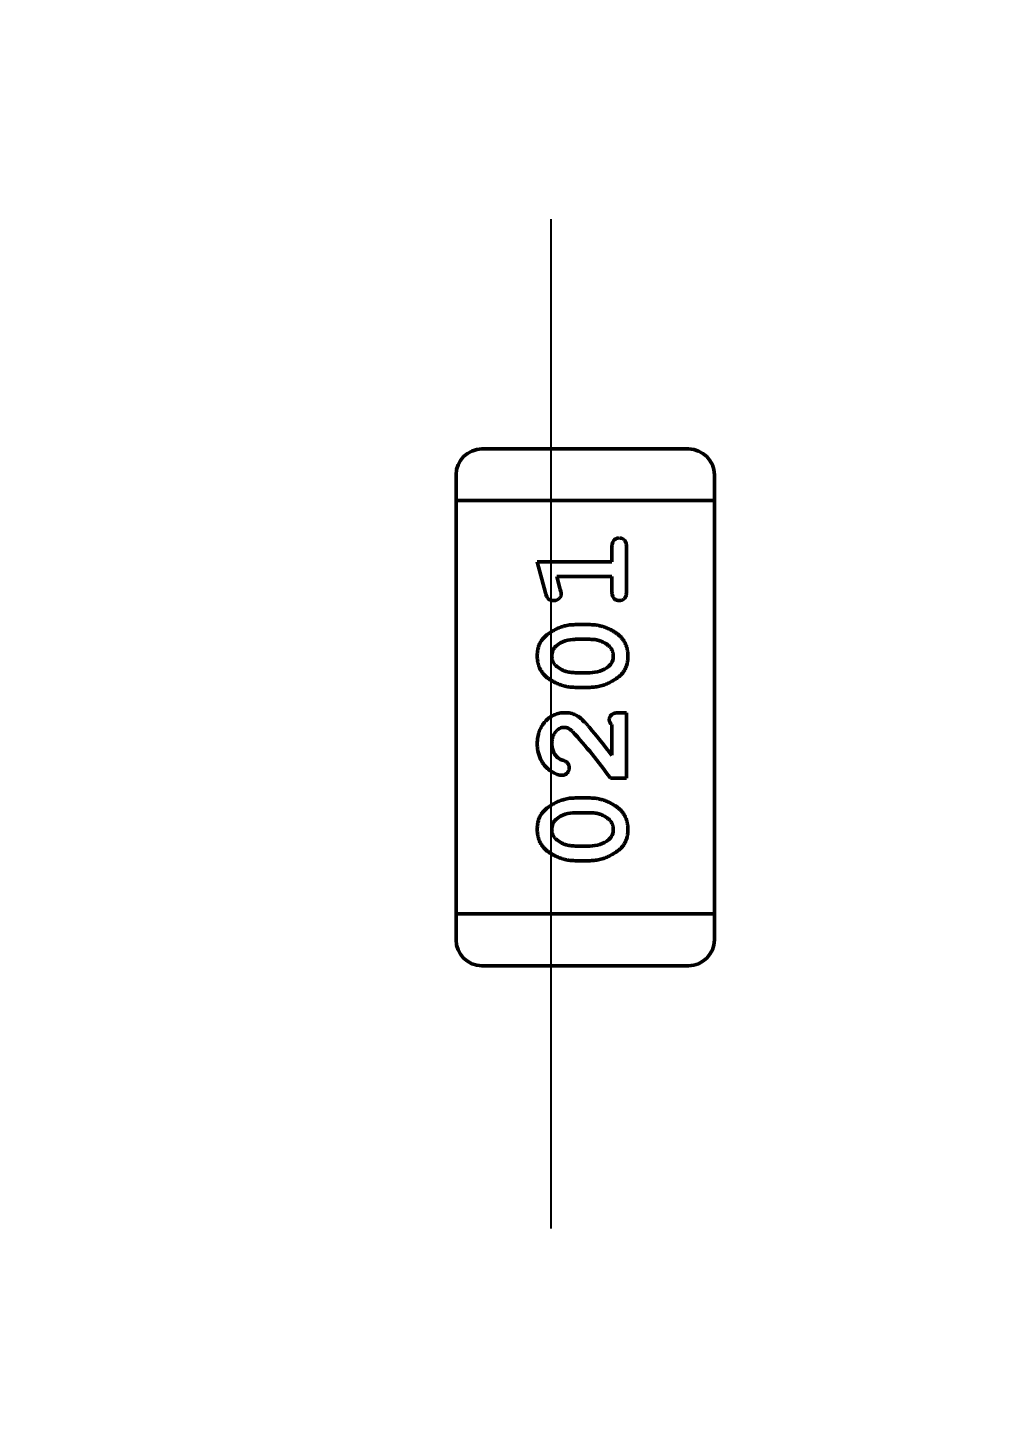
# Model space of a CAD drawing. Header units: millimetres. Extents: x 71 to 428, y 120 to 295.
# Drawn here: x 354.279 to 355.406, y 226.928 to 228.572 of the extents above; entities that cross this region are included whole.
import ezdxf

# ---------------------------------------------------------------- set-up
doc = ezdxf.new("R2010")
doc.units = ezdxf.units.MM
doc.header["$LTSCALE"] = 0.75
doc.linetypes.add('CENTER', pattern=[50.8, 31.75, -6.35, 6.35, -6.35])
doc.layers.add('Dim', color=3, linetype='Continuous', lineweight=25)
doc.layers.add('Visible', color=7, linetype='Continuous', lineweight=50)
doc.layers.add('尺寸标注', color=3, linetype='Continuous')
doc.styles.get("Standard").update_dxf_attribs({"font": 'arial.ttf'})
doc.dimstyles.new('Dim-ISO-25', dxfattribs={"dimtxt": 3.5, "dimasz": 3.5, "dimexe": 2.1, "dimexo": 2.1, "dimgap": 1.4, "dimtad": 1, "dimzin": 12, "dimdsep": 46, "dimtxsty": 'Standard', "dimcen": 0, "dimazin": 3, "dimtp": 0.1, "dimtm": 0.1, "dimtfac": 0.714286, "dimtmove": 0, "dimatfit": 3, "dimfxl": 1, "dimtzin": 12, "dimarcsym": 0})

# ---------------------------------------------------------------- blocks, each defined once
blk = doc.blocks.new('*D140')
at = {"color": 0, "linetype": 'ByBlock', "lineweight": -2}
for p, q in [((325.4004, 221.7318), (325.4004, 264.5936)), ((354.8964, 258.3129), (354.8964, 264.5936)), ((325.4004, 262.4936), (354.8964, 262.4936))]:
    blk.add_line(p, q, dxfattribs=at)
at = {"color": 0, "linetype": 'ByBlock'}
for points in [[(325.4004, 262.4936), (328.9004, 261.9102), (328.9004, 263.0769)], [(354.8964, 262.4936), (351.3964, 261.9102), (351.3964, 263.0769)]]:
    blk.add_solid(points, dxfattribs=at)
at = {"layer": 'Defpoints', "color": 0, "linetype": 'ByBlock'}
for p in [(354.8964, 256.2129), (325.4004, 219.6318)]:
    blk.add_point(p, dxfattribs=at)
at = {"color": 0, "linetype": 'ByBlock', "lineweight": -2, "insert": (340.1484, 265.6806), "char_height": 3.5, "attachment_point": 5}
blk.add_mtext('\\A0;29.5', dxfattribs=at)
blk = doc.blocks.new('*D139')
at = {"color": 0, "linetype": 'ByBlock', "lineweight": -2}
for p, q in [((354.8964, 258.3129), (354.8964, 264.5936)), ((384.4004, 221.7318), (384.4004, 264.5936)), ((384.4004, 262.4936), (354.8964, 262.4936))]:
    blk.add_line(p, q, dxfattribs=at)
at = {"color": 0, "linetype": 'ByBlock'}
for points in [[(354.8964, 262.4936), (358.3964, 263.0769), (358.3964, 261.9102)], [(384.4004, 262.4936), (380.9004, 263.0769), (380.9004, 261.9102)]]:
    blk.add_solid(points, dxfattribs=at)
at = {"layer": 'Defpoints', "color": 0, "linetype": 'ByBlock'}
for p in [(354.8964, 256.2129), (384.4004, 219.6318)]:
    blk.add_point(p, dxfattribs=at)
at = {"color": 0, "linetype": 'ByBlock', "lineweight": -2, "insert": (369.6484, 265.6806), "char_height": 3.5, "attachment_point": 5}
blk.add_mtext('\\A0;29.5', dxfattribs=at)
blk = doc.blocks.new('*D109')
at = {"color": 0, "linetype": 'ByBlock', "lineweight": -2}
for p, q in [((352.9086, 242.8617), (269.2309, 242.8617)), ((271.3309, 242.8617), (271.3309, 204.496)), ((301.8219, 204.496), (269.2309, 204.496))]:
    blk.add_line(p, q, dxfattribs=at)
at = {"color": 0, "linetype": 'ByBlock'}
for points in [[(271.3309, 242.8617), (270.7475, 239.3617), (271.9142, 239.3617)], [(271.3309, 204.496), (270.7475, 207.996), (271.9142, 207.996)]]:
    blk.add_solid(points, dxfattribs=at)
at = {"layer": 'Defpoints', "color": 0, "linetype": 'ByBlock'}
for p in [(355.0086, 242.8617), (303.9219, 204.496)]:
    blk.add_point(p, dxfattribs=at)
at = {"color": 0, "linetype": 'ByBlock', "lineweight": -2, "insert": (268.1427, 223.6788), "char_height": 3.5, "attachment_point": 5, "rotation": 90}
blk.add_mtext('\\A0;38.37', dxfattribs=at)

msp = doc.modelspace()

# ---------------------------------------------------------------- linework, layer by layer
at = {"color": 6, "linetype": 'CENTER', "ltscale": 0.25}
msp.add_line((354.8964, 143.8125), (354.8964, 257.7295), dxfattribs=at)
at = {"layer": 'Visible'}
for p, q in [((355.0587, 228.0757), (354.8149, 228.0757)), ((354.7844, 228.0452), (354.7844, 228.0148)), ((355.0892, 228.0148), (355.0892, 228.0452)), ((354.7844, 228.0148), (354.8149, 228.0148)), ((354.7844, 228.0148), (354.7844, 227.5271)), ((354.8149, 228.0148), (354.7844, 228.0148)), ((355.0587, 228.0148), (354.8149, 228.0148)), ((354.8149, 228.0148), (355.0587, 228.0148)), ((355.0587, 228.0148), (355.0892, 228.0148)), ((355.0892, 228.0148), (355.0587, 228.0148)), ((355.0892, 227.5271), (355.0892, 228.0148)), ((354.9683, 227.9424), (354.9683, 227.9597)), ((354.9856, 227.9597), (354.9856, 227.9078)), ((354.8802, 227.9424), (354.9683, 227.9424)), ((354.89, 227.9058), (354.8802, 227.9424)), ((354.9033, 227.9251), (354.9074, 227.9101)), ((354.9683, 227.9251), (354.9033, 227.9251)), ((354.9683, 227.9078), (354.9683, 227.9251)), ((354.9248, 227.8685), (354.9425, 227.8685)), ((354.925, 227.8512), (354.9423, 227.8512)), ((354.9423, 227.8118), (354.925, 227.8118)), ((354.9425, 227.7945), (354.9248, 227.7945)), ((354.9777, 227.7646), (354.9856, 227.7646)), ((354.9856, 227.7646), (354.9856, 227.6875)), ((354.9683, 227.7143), (354.9683, 227.7505)), ((354.9856, 227.6875), (354.9667, 227.6875)), ((354.9248, 227.664), (354.9425, 227.664)), ((354.925, 227.6466), (354.9423, 227.6466)), ((354.9423, 227.6073), (354.925, 227.6073)), ((354.9425, 227.59), (354.9248, 227.59)), ((354.8149, 227.5271), (354.7844, 227.5271)), ((354.8149, 227.5271), (354.7844, 227.5271)), ((354.7844, 227.5271), (354.7844, 227.4966)), ((354.8149, 227.5271), (355.0587, 227.5271)), ((354.8149, 227.5271), (355.0587, 227.5271)), ((355.0892, 227.5271), (355.0587, 227.5271)), ((355.0892, 227.5271), (355.0587, 227.5271)), ((355.0892, 227.4966), (355.0892, 227.5271)), ((354.8149, 227.4661), (355.0587, 227.4661))]:
    msp.add_line(p, q, dxfattribs=at)
at = {"layer": 'Visible', "extrusion": (0, 0, -1)}
msp.add_circle((-354.8964, 204.496), 47.93, dxfattribs=at)
at = {"layer": 'Visible'}
for centre, radius, start, end in [((354.8149, 228.0452), 0.0305, 90, 180), ((354.8849, 227.903), 0.0236, 4.1731, 17.5488), ((354.9244, 227.8163), 0.0348, 88.967, 128.4954), ((354.9429, 227.8463), 0.0345, 268.9143, 308.8744), ((354.2364, 227.1532), 0.9222, 37.4735, 40.1522), ((354.4225, 227.2909), 0.6732, 36.0869, 42.1374), ((354.9244, 227.6118), 0.0348, 88.967, 128.4954), ((354.9429, 227.6418), 0.0345, 268.9143, 308.8744), ((354.8149, 227.4966), 0.0305, 180, 270)]:
    msp.add_arc(centre, radius, start, end, dxfattribs=at)
at = {"layer": 'Visible', "extrusion": (0, 0, -1)}
for centre, start, end in [((-355.0587, 228.0452), 90, 180), ((-355.0587, 227.4966), 180, 270)]:
    msp.add_arc(centre, 0.0305, start, end, dxfattribs=at)
at = {"layer": 'Visible'}
for points, knots in [([(354.9683, 227.9597), (354.9683, 227.9606), (354.9683, 227.9623), (354.9688, 227.9646), (354.9695, 227.9666), (354.9706, 227.9681), (354.9719, 227.9693), (354.9734, 227.9701), (354.9751, 227.9706), (354.9763, 227.9707), (354.9769, 227.9707)], [0, 0, 0, 0, 0.00000266875, 0.00000501324, 0.00000704249, 0.00000886703, 0.0000105988, 0.00001225146, 0.00001396082, 0.00001577798, 0.00001577798, 0.00001577798, 0.00001577798]), ([(354.9769, 227.9707), (354.9775, 227.9707), (354.9787, 227.9706), (354.9804, 227.9701), (354.9819, 227.9693), (354.9832, 227.9681), (354.9843, 227.9666), (354.985, 227.9646), (354.9855, 227.9623), (354.9855, 227.9606), (354.9856, 227.9597)], [0, 0, 0, 0, 0.00000180137, 0.00000349589, 0.00000515538, 0.00000687211, 0.0000086808, 0.0000106835, 0.00001300762, 0.0000156532, 0.0000156532, 0.0000156532, 0.0000156532]), ([(354.8992, 227.8968), (354.8987, 227.8968), (354.8976, 227.8968), (354.8961, 227.8972), (354.8947, 227.8977), (354.8936, 227.8985), (354.8925, 227.8997), (354.8916, 227.9013), (354.8908, 227.9034), (354.8903, 227.905), (354.89, 227.9058)], [0, 0, 0, 0, 0.0000016554, 0.00000317637, 0.00000457095, 0.00000589892, 0.0000073621, 0.00000919188, 0.00001140337, 0.00001403183, 0.00001403183, 0.00001403183, 0.00001403183]), ([(354.9085, 227.9047), (354.9084, 227.9042), (354.9084, 227.9031), (354.9079, 227.9016), (354.907, 227.9003), (354.9058, 227.8991), (354.9044, 227.898), (354.9028, 227.8973), (354.9011, 227.8969), (354.8998, 227.8968), (354.8992, 227.8968)], [0, 0, 0, 0, 0.00000155142, 0.00000307615, 0.00000463796, 0.00000633435, 0.00000808701, 0.00000980672, 0.0000115757, 0.0000134416, 0.0000134416, 0.0000134416, 0.0000134416]), ([(354.9769, 227.8968), (354.9763, 227.8968), (354.9751, 227.8969), (354.9734, 227.8974), (354.972, 227.8982), (354.9706, 227.8994), (354.9695, 227.9009), (354.9688, 227.9029), (354.9683, 227.9052), (354.9683, 227.9069), (354.9683, 227.9078)], [0, 0, 0, 0, 0.00000181765, 0.00000352748, 0.00000518059, 0.00000689671, 0.00000874178, 0.00001077158, 0.00001311671, 0.00001578619, 0.00001578619, 0.00001578619, 0.00001578619]), ([(354.9856, 227.9078), (354.9855, 227.9069), (354.9855, 227.9052), (354.985, 227.9029), (354.9843, 227.9009), (354.9832, 227.8994), (354.9819, 227.8982), (354.9804, 227.8974), (354.9787, 227.8969), (354.9775, 227.8968), (354.9769, 227.8968)], [0, 0, 0, 0, 0.00000267139, 0.0000050182, 0.00000704044, 0.00000888684, 0.00001060418, 0.00001227988, 0.00001399093, 0.00001580988, 0.00001580988, 0.00001580988, 0.00001580988]), ([(354.8802, 227.8313), (354.8802, 227.833), (354.8803, 227.8361), (354.8811, 227.8407), (354.8824, 227.8448), (354.884, 227.848), (354.8856, 227.8504), (354.887, 227.8521), (354.8887, 227.8538), (354.8905, 227.8555), (354.8926, 227.8572), (354.8949, 227.8589), (354.8975, 227.8605), (354.9002, 227.8621), (354.9031, 227.8636), (354.9061, 227.8649), (354.9091, 227.866), (354.9121, 227.8669), (354.9152, 227.8676), (354.9184, 227.8681), (354.9216, 227.8684), (354.9237, 227.8684), (354.9248, 227.8685)], [0, 0, 0, 0, 0.0000049509, 0.00000956577, 0.00001394934, 0.00001814864, 0.00002029821, 0.00002254065, 0.00002494766, 0.00002747925, 0.00003018326, 0.00003308541, 0.00003612424, 0.00003937499, 0.00004267473, 0.00004595618, 0.00004918637, 0.00005240085, 0.00005560716, 0.00005880481, 0.00006204786, 0.00006530354, 0.00006530354, 0.00006530354, 0.00006530354]), ([(354.9425, 227.8685), (354.9438, 227.8684), (354.9464, 227.8684), (354.9503, 227.8679), (354.9542, 227.8671), (354.958, 227.8661), (354.9617, 227.8648), (354.9655, 227.8631), (354.9691, 227.8612), (354.9727, 227.859), (354.9761, 227.8565), (354.9791, 227.8537), (354.9816, 227.8507), (354.9836, 227.8473), (354.9852, 227.8438), (354.9863, 227.8399), (354.987, 227.8358), (354.9871, 227.833), (354.9871, 227.8316)], [0, 0, 0, 0, 0.00000392684, 0.00000785143, 0.00001177672, 0.00001571618, 0.00001972871, 0.00002380569, 0.00002796783, 0.00003225561, 0.00003649073, 0.00004054073, 0.00004446857, 0.0000483457, 0.00005223474, 0.00005622497, 0.00006035531, 0.00006470459, 0.00006470459, 0.00006470459, 0.00006470459]), ([(354.9423, 227.8512), (354.9433, 227.8511), (354.9454, 227.8511), (354.9485, 227.8508), (354.9514, 227.8502), (354.9542, 227.8494), (354.9569, 227.8484), (354.9594, 227.8471), (354.9618, 227.8457), (354.9633, 227.8445), (354.964, 227.8439)], [0, 0, 0, 0, 0.00000318535, 0.00000626171, 0.00000925226, 0.0000121569, 0.00001503035, 0.00001784417, 0.00002067944, 0.00002351696, 0.00002351696, 0.00002351696, 0.00002351696]), ([(354.9248, 227.7945), (354.9235, 227.7946), (354.9209, 227.7946), (354.917, 227.7951), (354.9132, 227.7958), (354.9094, 227.7969), (354.9056, 227.7982), (354.9019, 227.7999), (354.8982, 227.8018), (354.8946, 227.804), (354.8912, 227.8064), (354.8883, 227.8092), (354.8858, 227.8123), (354.8837, 227.8156), (354.8821, 227.8192), (354.881, 227.823), (354.8803, 227.8271), (354.8802, 227.8299), (354.8802, 227.8313)], [0, 0, 0, 0, 0.00000392332, 0.00000781989, 0.00001171272, 0.00001567896, 0.00001965637, 0.0000237297, 0.00002787662, 0.00003216055, 0.00003639187, 0.00004045616, 0.00004438048, 0.00004824611, 0.00005213167, 0.00005611832, 0.00006024496, 0.00006456571, 0.00006456571, 0.00006456571, 0.00006456571]), ([(354.8975, 227.8314), (354.8975, 227.8332), (354.8975, 227.8355), (354.8992, 227.8394), (354.8998, 227.8403), (354.9013, 227.8423), (354.902, 227.8429), (354.9028, 227.8436)], [-0.001290056, -0.001290056, -0.001290056, -0.001290056, -0.000574455, -0.000574455, -0.000312129, -0.000312129, 0, 0, 0, 0]), ([(354.9033, 227.8191), (354.9028, 227.8195), (354.9019, 227.8203), (354.9007, 227.8216), (354.8997, 227.823), (354.8989, 227.8246), (354.8982, 227.8262), (354.8978, 227.8278), (354.8975, 227.8296), (354.8975, 227.8308), (354.8975, 227.8314)], [0, 0, 0, 0, 0.00000183944, 0.00000361127, 0.00000533318, 0.000007034, 0.00000875084, 0.00001047589, 0.00001226209, 0.00001410398, 0.00001410398, 0.00001410398, 0.00001410398]), ([(354.9871, 227.8316), (354.9871, 227.8299), (354.987, 227.8267), (354.9862, 227.8222), (354.9849, 227.818), (354.9833, 227.8148), (354.9817, 227.8124), (354.9802, 227.8107), (354.9786, 227.809), (354.9767, 227.8073), (354.9746, 227.8057), (354.9723, 227.804), (354.9697, 227.8024), (354.967, 227.8008), (354.9641, 227.7993), (354.9612, 227.7981), (354.9582, 227.7969), (354.9551, 227.7961), (354.952, 227.7954), (354.9489, 227.7949), (354.9457, 227.7946), (354.9436, 227.7945), (354.9425, 227.7945)], [0, 0, 0, 0, 0.00000497342, 0.0000096394, 0.00001402095, 0.00001825168, 0.00002037965, 0.00002265599, 0.00002504403, 0.00002759278, 0.00003028011, 0.00003314629, 0.00003618373, 0.00003942054, 0.00004270743, 0.0000459775, 0.00004918291, 0.00005238891, 0.00005556952, 0.00005878627, 0.00006197839, 0.00006523258, 0.00006523258, 0.00006523258, 0.00006523258]), ([(354.964, 227.8439), (354.9645, 227.8435), (354.9654, 227.8427), (354.9666, 227.8414), (354.9676, 227.84), (354.9684, 227.8385), (354.9691, 227.8369), (354.9695, 227.8352), (354.9698, 227.8334), (354.9698, 227.8322), (354.9698, 227.8316)], [0, 0, 0, 0, 0.0000018202, 0.00000358945, 0.00000532878, 0.00000700563, 0.00000871996, 0.00001041883, 0.00001217822, 0.00001401743, 0.00001401743, 0.00001401743, 0.00001401743]), ([(354.9698, 227.8316), (354.9698, 227.8297), (354.9698, 227.8275), (354.9681, 227.8237), (354.9675, 227.8227), (354.9661, 227.8208), (354.9653, 227.8201), (354.9645, 227.8195)], [-0.001302871, -0.001302871, -0.001302871, -0.001302871, -0.000568367, -0.000568367, -0.000303346, -0.000303346, 0, 0, 0, 0]), ([(354.925, 227.8118), (354.924, 227.8119), (354.9219, 227.8119), (354.9189, 227.8122), (354.9159, 227.8128), (354.9131, 227.8136), (354.9104, 227.8146), (354.9079, 227.8159), (354.9055, 227.8173), (354.904, 227.8185), (354.9033, 227.8191)], [0, 0, 0, 0, 0.00000318492, 0.00000626087, 0.00000925103, 0.00001217896, 0.00001502895, 0.00001784239, 0.00002067728, 0.00002351442, 0.00002351442, 0.00002351442, 0.00002351442]), ([(354.8802, 227.728), (354.8802, 227.7293), (354.8802, 227.7318), (354.8807, 227.7356), (354.8815, 227.7392), (354.8825, 227.7426), (354.8838, 227.7458), (354.8855, 227.7489), (354.8875, 227.7517), (354.8897, 227.7544), (354.8921, 227.7568), (354.8947, 227.7589), (354.8974, 227.7606), (354.9003, 227.7621), (354.9033, 227.7632), (354.9064, 227.7641), (354.9096, 227.7645), (354.9118, 227.7646), (354.9129, 227.7646)], [0, 0, 0, 0, 0.00000396152, 0.00000777318, 0.00001144186, 0.00001501091, 0.00001850341, 0.0000219689, 0.00002545535, 0.0000289496, 0.00003241385, 0.00003575633, 0.00003900914, 0.00004220711, 0.00004540995, 0.00004860867, 0.00005188381, 0.00005525319, 0.00005525319, 0.00005525319, 0.00005525319]), ([(354.9129, 227.7646), (354.9141, 227.7646), (354.9163, 227.7645), (354.9196, 227.764), (354.9228, 227.7631), (354.9253, 227.762), (354.9274, 227.7609), (354.929, 227.7598), (354.9308, 227.7584), (354.9327, 227.7568), (354.9346, 227.7549), (354.9367, 227.7528), (354.939, 227.7504), (354.9404, 227.7488), (354.9412, 227.7479)], [0, 0, 0, 0, 0.00000342014, 0.00000675686, 0.0000100548, 0.00001336016, 0.00001511038, 0.00001710808, 0.00001935068, 0.00002182599, 0.00002457522, 0.00002758559, 0.00003084269, 0.00003438436, 0.00003438436, 0.00003438436, 0.00003438436]), ([(354.9651, 227.756), (354.9651, 227.7566), (354.9652, 227.7578), (354.9658, 227.7596), (354.9667, 227.7611), (354.968, 227.7624), (354.9697, 227.7635), (354.972, 227.7641), (354.9747, 227.7646), (354.9766, 227.7646), (354.9777, 227.7646)], [0, 0, 0, 0, 0.00000187764, 0.00000361327, 0.00000531251, 0.0000070813, 0.00000902226, 0.00001129545, 0.00001397833, 0.00001713871, 0.00001713871, 0.00001713871, 0.00001713871]), ([(354.912, 227.7473), (354.9111, 227.7473), (354.9092, 227.7471), (354.9065, 227.7461), (354.904, 227.7443), (354.9017, 227.742), (354.8998, 227.7391), (354.8985, 227.7357), (354.8976, 227.7319), (354.8975, 227.7292), (354.8975, 227.7278)], [0, 0, 0, 0, 0.00000276995, 0.00000554886, 0.00000847062, 0.00001170472, 0.00001512547, 0.00001868094, 0.00002249375, 0.00002666224, 0.00002666224, 0.00002666224, 0.00002666224]), ([(354.9217, 227.7426), (354.9209, 227.7433), (354.9193, 227.7446), (354.9169, 227.7462), (354.9144, 227.7471), (354.9128, 227.7473), (354.912, 227.7473)], [0, 0, 0, 0, 0.00000327363, 0.00000614506, 0.00000868134, 0.00001102863, 0.00001102863, 0.00001102863, 0.00001102863]), ([(354.9683, 227.7505), (354.9678, 227.7509), (354.9669, 227.7518), (354.9659, 227.7532), (354.9652, 227.7546), (354.9652, 227.7555), (354.9651, 227.756)], [0, 0, 0, 0, 0.000001979447, 0.000003689122, 0.000005162448, 0.000006502727, 0.000006502727, 0.000006502727, 0.000006502727]), ([(354.9095, 227.6907), (354.9086, 227.6908), (354.9066, 227.6909), (354.9036, 227.6918), (354.9003, 227.6933), (354.8967, 227.6953), (354.8932, 227.6978), (354.8899, 227.7009), (354.887, 227.7046), (354.8846, 227.7087), (354.8826, 227.7132), (354.8812, 227.718), (354.8803, 227.7229), (354.8802, 227.7263), (354.8802, 227.728)], [0, 0, 0, 0, 0.00000270097, 0.00000585083, 0.00000944726, 0.00001361474, 0.00001806426, 0.00002254117, 0.00002715344, 0.00003199017, 0.00003694194, 0.00004188211, 0.00004685466, 0.00005196179, 0.00005196179, 0.00005196179, 0.00005196179]), ([(354.8975, 227.7278), (354.8975, 227.7256), (354.8976, 227.7231), (354.9001, 227.7162), (354.9019, 227.7141), (354.9029, 227.713)], [0, 0, 0, 0, 0.000683895, 0.000683895, 0.001354625, 0.001354625, 0.001354625, 0.001354625]), ([(354.9029, 227.713), (354.9034, 227.7125), (354.9044, 227.7114), (354.9065, 227.7101), (354.9088, 227.7089), (354.9105, 227.7083), (354.9114, 227.708)], [0, 0, 0, 0, 0.000002175077, 0.000004534679, 0.00000710803, 0.00000994851, 0.00000994851, 0.00000994851, 0.00000994851]), ([(354.9179, 227.6995), (354.9179, 227.6989), (354.9179, 227.6978), (354.9173, 227.6962), (354.9165, 227.6946), (354.9154, 227.6933), (354.9141, 227.6921), (354.9127, 227.6913), (354.9111, 227.6908), (354.91, 227.6907), (354.9095, 227.6907)], [0, 0, 0, 0, 0.00000173224, 0.00000338557, 0.00000506021, 0.00000680672, 0.00000853127, 0.00001015356, 0.00001173733, 0.00001335086, 0.00001335086, 0.00001335086, 0.00001335086]), ([(354.9114, 227.708), (354.9119, 227.7078), (354.913, 227.7074), (354.9144, 227.7066), (354.9155, 227.7058), (354.9164, 227.7047), (354.9171, 227.7036), (354.9176, 227.7023), (354.9179, 227.701), (354.9179, 227.7), (354.9179, 227.6995)], [0, 0, 0, 0, 0.00000176971, 0.00000333785, 0.00000478827, 0.00000612499, 0.00000741067, 0.00000872109, 0.00001009523, 0.00001156844, 0.00001156844, 0.00001156844, 0.00001156844]), ([(354.8802, 227.6268), (354.8802, 227.6284), (354.8803, 227.6316), (354.8811, 227.6361), (354.8824, 227.6403), (354.884, 227.6435), (354.8856, 227.6459), (354.887, 227.6476), (354.8887, 227.6493), (354.8905, 227.651), (354.8926, 227.6527), (354.8949, 227.6543), (354.8975, 227.656), (354.9002, 227.6576), (354.9031, 227.6591), (354.9061, 227.6604), (354.9091, 227.6615), (354.9121, 227.6624), (354.9152, 227.6631), (354.9184, 227.6636), (354.9216, 227.6639), (354.9237, 227.6639), (354.9248, 227.664)], [0, 0, 0, 0, 0.0000049509, 0.00000956577, 0.00001394934, 0.00001814864, 0.00002029821, 0.00002254065, 0.00002494766, 0.00002747925, 0.00003018326, 0.00003308541, 0.00003612424, 0.00003937499, 0.00004267473, 0.00004595618, 0.00004918637, 0.00005240085, 0.00005560716, 0.00005880481, 0.00006204786, 0.00006530354, 0.00006530354, 0.00006530354, 0.00006530354]), ([(354.9425, 227.664), (354.9438, 227.6639), (354.9464, 227.6639), (354.9503, 227.6634), (354.9542, 227.6626), (354.958, 227.6616), (354.9617, 227.6603), (354.9655, 227.6586), (354.9691, 227.6566), (354.9727, 227.6544), (354.9761, 227.652), (354.9791, 227.6492), (354.9816, 227.6462), (354.9836, 227.6428), (354.9852, 227.6392), (354.9863, 227.6354), (354.987, 227.6313), (354.9871, 227.6285), (354.9871, 227.6271)], [0, 0, 0, 0, 0.00000392684, 0.00000785143, 0.00001177672, 0.00001571618, 0.00001972871, 0.00002380569, 0.00002796783, 0.00003225561, 0.00003649073, 0.00004054073, 0.00004446857, 0.0000483457, 0.00005223474, 0.00005622497, 0.00006035531, 0.00006470459, 0.00006470459, 0.00006470459, 0.00006470459]), ([(354.8975, 227.6269), (354.8975, 227.6287), (354.8975, 227.631), (354.8992, 227.6349), (354.8998, 227.6358), (354.9013, 227.6378), (354.902, 227.6384), (354.9028, 227.6391)], [-0.001290056, -0.001290056, -0.001290056, -0.001290056, -0.000574455, -0.000574455, -0.000312129, -0.000312129, 0, 0, 0, 0]), ([(354.9423, 227.6466), (354.9433, 227.6466), (354.9454, 227.6466), (354.9485, 227.6463), (354.9514, 227.6457), (354.9542, 227.6449), (354.9569, 227.6439), (354.9594, 227.6426), (354.9618, 227.6411), (354.9633, 227.64), (354.964, 227.6394)], [0, 0, 0, 0, 0.00000318535, 0.00000626171, 0.00000925226, 0.0000121569, 0.00001503035, 0.00001784417, 0.00002067944, 0.00002351696, 0.00002351696, 0.00002351696, 0.00002351696]), ([(354.964, 227.6394), (354.9645, 227.639), (354.9654, 227.6382), (354.9666, 227.6369), (354.9676, 227.6354), (354.9684, 227.6339), (354.9691, 227.6324), (354.9695, 227.6307), (354.9698, 227.6289), (354.9698, 227.6277), (354.9698, 227.6271)], [0, 0, 0, 0, 0.0000018202, 0.00000358945, 0.00000532878, 0.00000700563, 0.00000871996, 0.00001041883, 0.00001217822, 0.00001401743, 0.00001401743, 0.00001401743, 0.00001401743]), ([(354.9248, 227.59), (354.9235, 227.59), (354.9209, 227.5901), (354.917, 227.5906), (354.9132, 227.5913), (354.9094, 227.5924), (354.9056, 227.5937), (354.9019, 227.5953), (354.8982, 227.5973), (354.8946, 227.5995), (354.8912, 227.6019), (354.8883, 227.6047), (354.8858, 227.6078), (354.8837, 227.6111), (354.8821, 227.6146), (354.881, 227.6185), (354.8803, 227.6226), (354.8802, 227.6254), (354.8802, 227.6268)], [0, 0, 0, 0, 0.00000392332, 0.00000781989, 0.00001171272, 0.00001567896, 0.00001965637, 0.0000237297, 0.00002787662, 0.00003216055, 0.00003639187, 0.00004045616, 0.00004438048, 0.00004824611, 0.00005213167, 0.00005611832, 0.00006024496, 0.00006456571, 0.00006456571, 0.00006456571, 0.00006456571]), ([(354.9033, 227.6146), (354.9028, 227.615), (354.9019, 227.6158), (354.9007, 227.6171), (354.8997, 227.6185), (354.8989, 227.62), (354.8982, 227.6216), (354.8978, 227.6233), (354.8975, 227.6251), (354.8975, 227.6263), (354.8975, 227.6269)], [0, 0, 0, 0, 0.00000183944, 0.00000361127, 0.00000533318, 0.000007034, 0.00000875084, 0.00001047589, 0.00001226209, 0.00001410398, 0.00001410398, 0.00001410398, 0.00001410398]), ([(354.925, 227.6073), (354.924, 227.6073), (354.9219, 227.6074), (354.9189, 227.6077), (354.9159, 227.6083), (354.9131, 227.6091), (354.9104, 227.6101), (354.9079, 227.6114), (354.9055, 227.6128), (354.904, 227.614), (354.9033, 227.6146)], [0, 0, 0, 0, 0.00000318492, 0.00000626087, 0.00000925103, 0.00001217896, 0.00001502895, 0.00001784239, 0.00002067728, 0.00002351442, 0.00002351442, 0.00002351442, 0.00002351442]), ([(354.9871, 227.6271), (354.9871, 227.6254), (354.987, 227.6222), (354.9862, 227.6177), (354.9849, 227.6135), (354.9833, 227.6103), (354.9817, 227.6079), (354.9802, 227.6062), (354.9786, 227.6045), (354.9767, 227.6028), (354.9746, 227.6011), (354.9723, 227.5995), (354.9697, 227.5979), (354.967, 227.5963), (354.9641, 227.5948), (354.9612, 227.5936), (354.9582, 227.5924), (354.9551, 227.5916), (354.952, 227.5909), (354.9489, 227.5904), (354.9457, 227.5901), (354.9436, 227.59), (354.9425, 227.59)], [0, 0, 0, 0, 0.00000497342, 0.0000096394, 0.00001402095, 0.00001825168, 0.00002037965, 0.00002265599, 0.00002504403, 0.00002759278, 0.00003028011, 0.00003314629, 0.00003618373, 0.00003942054, 0.00004270743, 0.0000459775, 0.00004918291, 0.00005238891, 0.00005556952, 0.00005878627, 0.00006197839, 0.00006523258, 0.00006523258, 0.00006523258, 0.00006523258]), ([(354.9698, 227.6271), (354.9698, 227.6254), (354.9698, 227.623), (354.9681, 227.6192), (354.9675, 227.6182), (354.9661, 227.6163), (354.9653, 227.6156), (354.9645, 227.615)], [-0.00130772, -0.00130772, -0.00130772, -0.00130772, -0.000568367, -0.000568367, -0.000303346, -0.000303346, 0, 0, 0, 0])]:
    msp.add_open_spline(points, degree=3, knots=knots, dxfattribs=at)

# ---------------------------------------------------------------- dimensions: what is measured, and where the dimension line sits
at = {"layer": 'Dim'}
dim = msp.add_linear_dim(base=(271.3309, 204.496), p1=(355.0086, 242.8617), p2=(303.9219, 204.496), angle=90, dimstyle='Dim-ISO-25', dxfattribs=at)
dim.commit()
dim.dimension.update_dxf_attribs({"geometry": '*D109', "text_midpoint": (268.1427, 223.6788)})
at = {"layer": '尺寸标注'}
for p1, picture, middle in [((325.4004, 219.6318), '*D140', (340.1484, 265.6806)), ((384.4004, 219.6318), '*D139', (369.6484, 265.6806))]:
    dim = msp.add_linear_dim(base=(354.8964, 262.4936), p1=p1, p2=(354.8964, 256.2129), dimstyle='Dim-ISO-25', dxfattribs=at)
    dim.commit()
    dim.dimension.update_dxf_attribs({"geometry": picture, "text_midpoint": middle})

doc.saveas('drawing.dxf')
